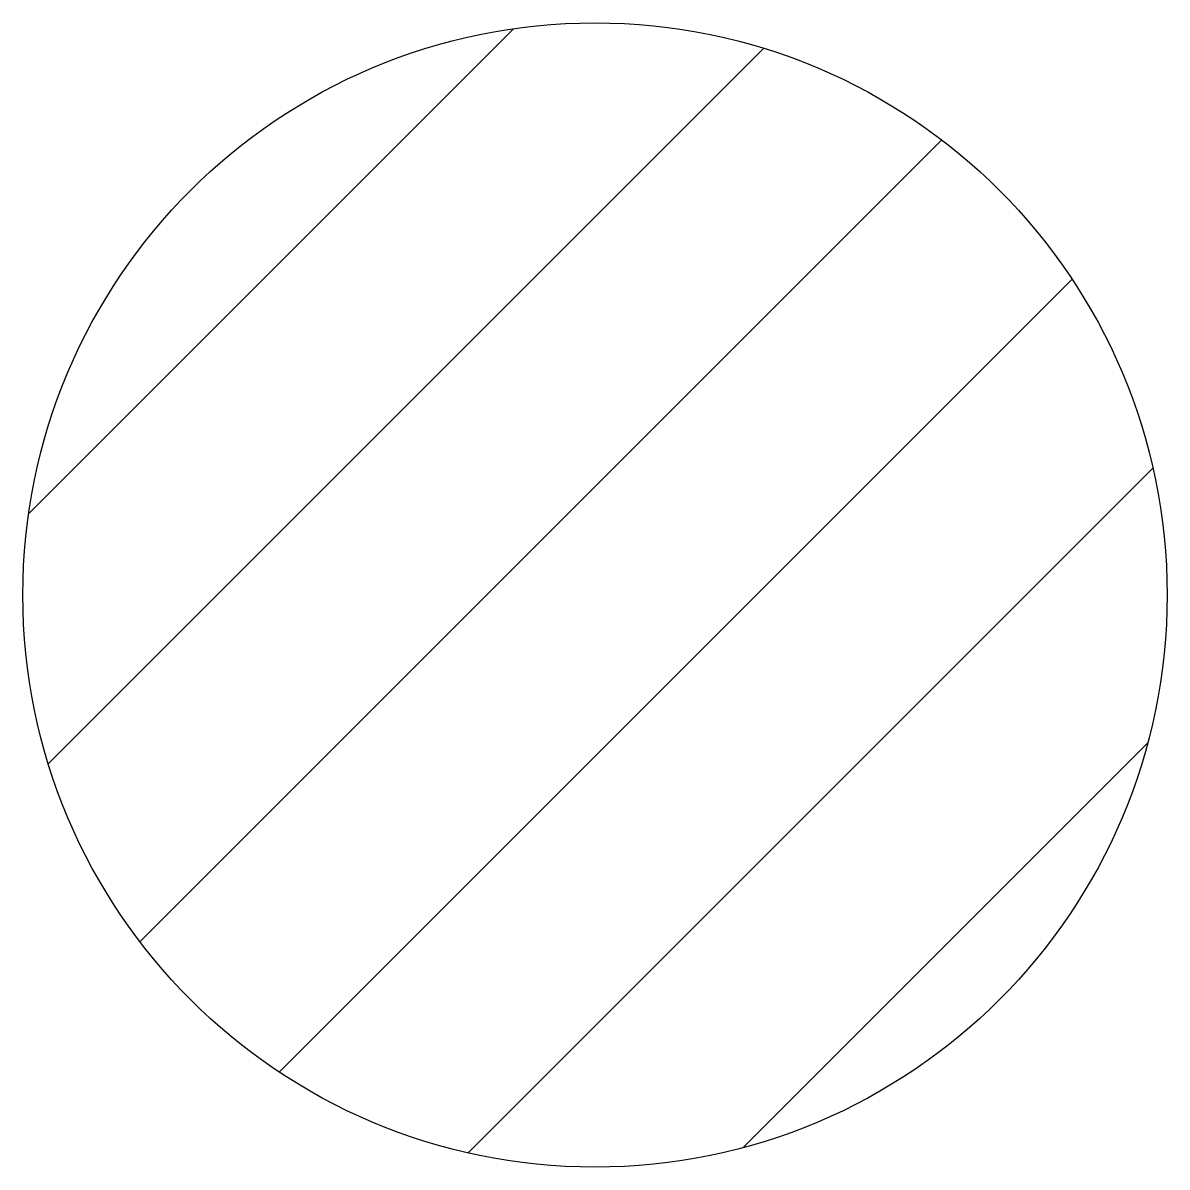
# Model space of a CAD drawing. Extents: x -2.25 to 2.25, y -2.25 to 2.25.
import ezdxf

# ---------------------------------------------------------------- set-up
doc = ezdxf.new("R2010")
doc.units = 0

msp = doc.modelspace()

# ---------------------------------------------------------------- linework, layer by layer
for p, q in [((-2.2271, 0.3201), (-0.3201, 2.2271)), ((-2.15, -0.6634), (0.6634, 2.15)), ((-1.7896, -1.3637), (1.3637, 1.7896)), ((-1.2416, -1.8764), (1.8764, 1.2416)), ((-0.4986, -2.1941), (2.1941, 0.4986)), ((0.5829, -2.1732), (2.1732, -0.5829))]:
    msp.add_line(p, q)
msp.add_circle((0, 0), 2.25)

doc.saveas('drawing.dxf')
